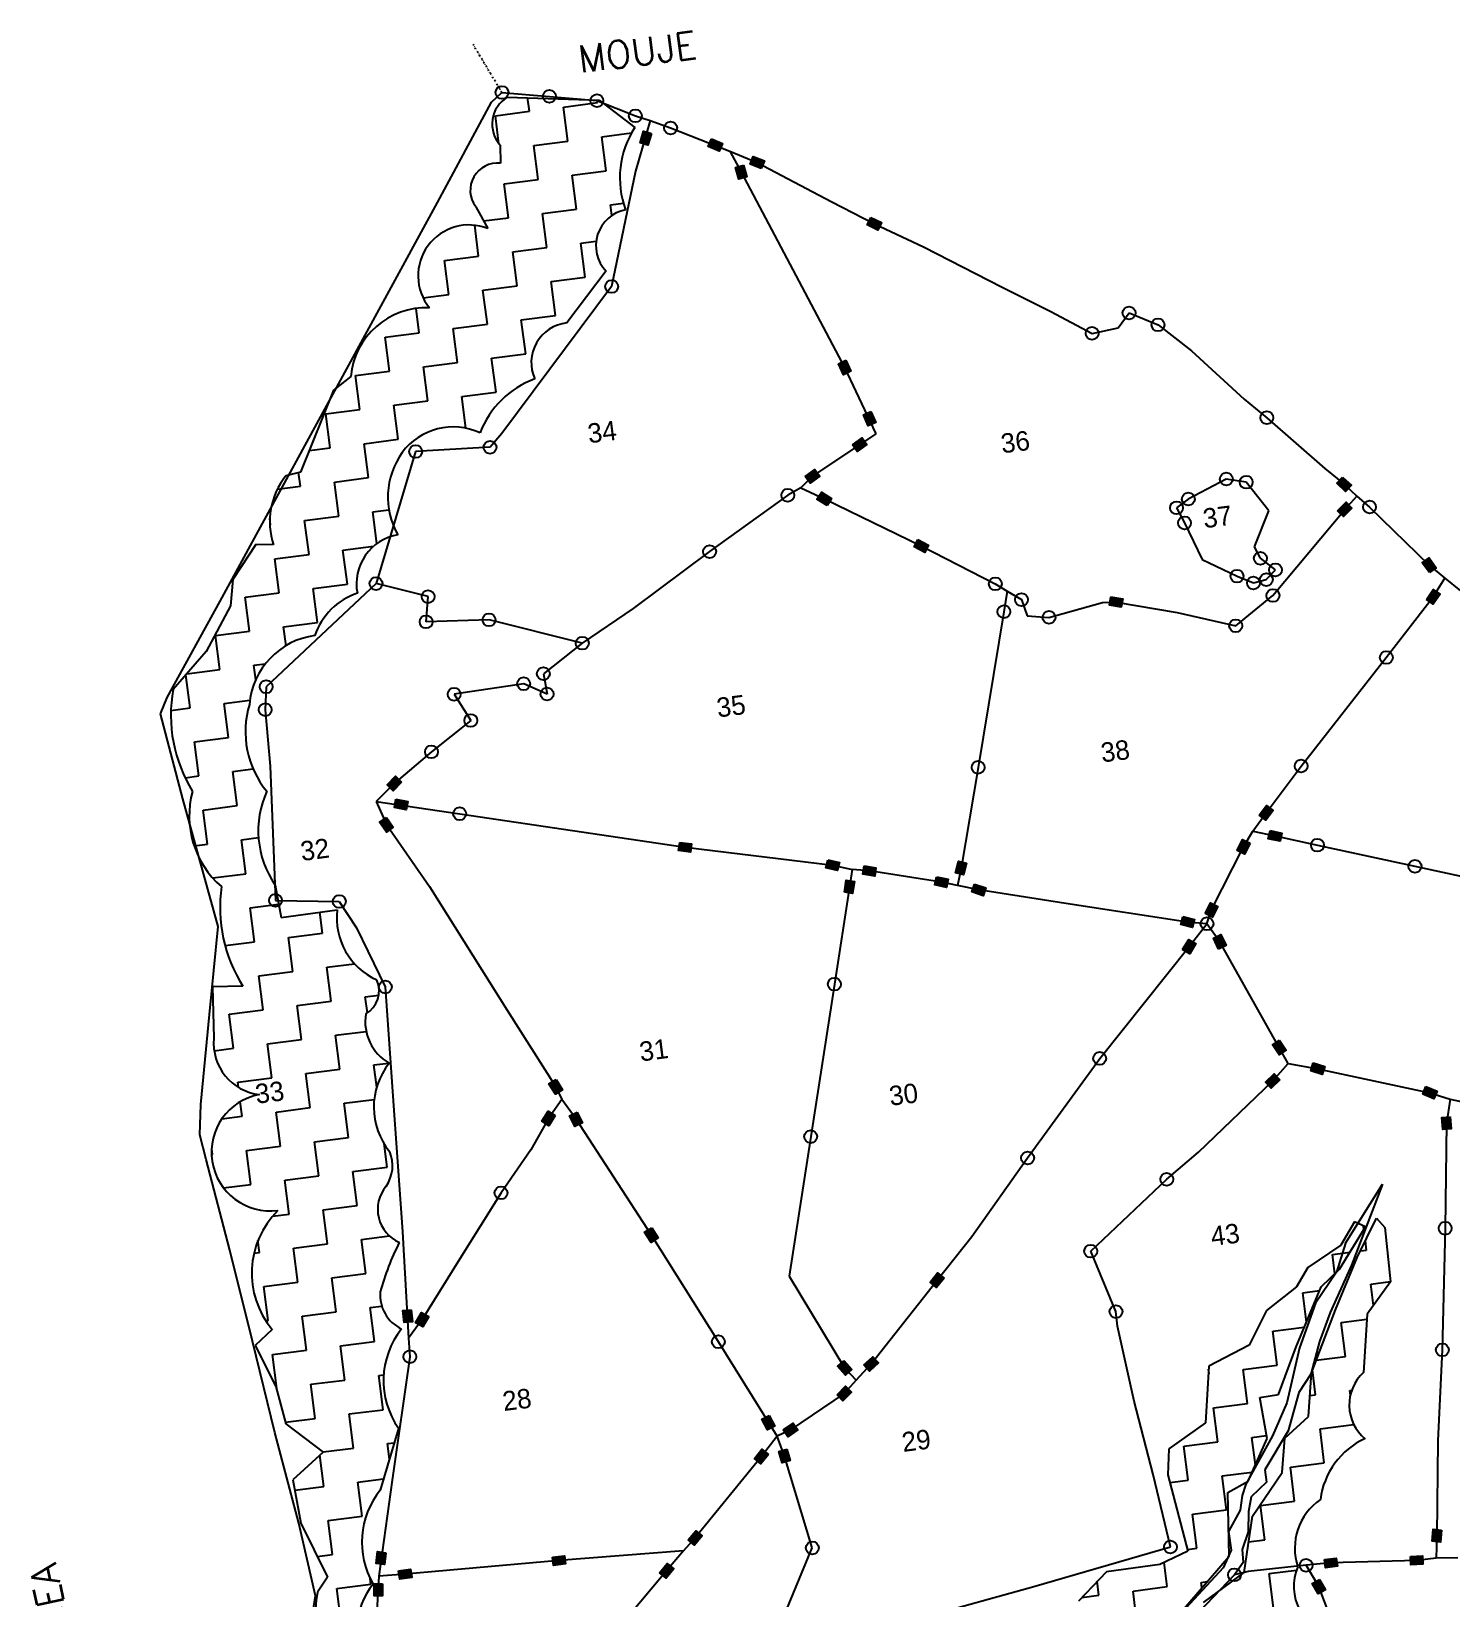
# Model space of a CAD drawing. Header units: metres. Extents: x 319146 to 321938, y 1851057 to 1854971.
# Drawn here: x 319146 to 320475, y 1853503 to 1854971 of the extents above; entities that cross this region are included whole.
import ezdxf

# ---------------------------------------------------------------- set-up
doc = ezdxf.new("R2010")
doc.units = ezdxf.units.M
doc.header["$LTSCALE"] = 0.3
doc.linetypes.add('DIVIDE', pattern=[1.25, 0.5, -0.25, 0, -0.25, 0, -0.25])
for name, color, linetype in [('OFF', 1, 'Continuous'), ('POLY_HATCH', 12, 'Continuous'), ('POLY_PARCEL', 6, 'Continuous'), ('POLY_WATER', 4, 'Continuous'), ('TEXT_MAPOUT', 7, 'Continuous'), ('TEXT_PARCEL', 7, 'Continuous'), ('V_BOUND_LINE', 7, 'Continuous'), ('V_DIVIDE_LINE', 7, 'DIVIDE')]:
    doc.layers.add(name, color=color, linetype=linetype)
doc.styles.get("Standard").update_dxf_attribs({"font": 'simplex.shx'})
doc.styles.add('TEXT_MAP', font='')
doc.styles.get('TEXT_MAP').set_extended_font_data('Kruti Dev 050')

msp = doc.modelspace()

# ---------------------------------------------------------------- hatches: boundary and pattern name
for points in [[(319715.4, 1854866.6), (319722.8, 1854864.3), (319726.2, 1854875.1), (319718.7, 1854877.4)], [(319789.6, 1854858.6), (319792.7, 1854865.8), (319782.4, 1854870.3), (319779.2, 1854863.1)], [(319807.9, 1854832.6), (319815.4, 1854834.8), (319812.2, 1854845.6), (319804.7, 1854843.4)], [(319821.3, 1854853.7), (319818.5, 1854846.5), (319828.9, 1854842.3), (319831.8, 1854849.6)], [(319938.1, 1854784.8), (319941.5, 1854791.9), (319931.3, 1854796.7), (319928, 1854789.6)], [(319905.8, 1854649.4), (319912.8, 1854652.7), (319908.1, 1854662.9), (319901, 1854659.6)], [(319929, 1854601.4), (319936.1, 1854604.7), (319931.4, 1854614.9), (319924.4, 1854611.7)], [(319927.8, 1854583.9), (319923.3, 1854590.3), (319914.1, 1854583.8), (319918.5, 1854577.4)], [(319883.6, 1854554.5), (319878.9, 1854560.7), (319869.9, 1854554), (319874.6, 1854547.8)], [(320375.7, 1854540.1), (320381.1, 1854545.8), (320372.9, 1854553.5), (320367.6, 1854547.9)], [(319885.2, 1854539.4), (319881, 1854532.8), (319890.6, 1854526.8), (319894.7, 1854533.4)], [(320381.6, 1854524.4), (320376.2, 1854529.9), (320368.1, 1854522), (320373.6, 1854516.5)], [(319981.8, 1854483), (319985.4, 1854489.9), (319975.3, 1854495.1), (319971.8, 1854488.1)], [(320453.8, 1854477.8), (320447.5, 1854473.2), (320454.1, 1854464.1), (320460.4, 1854468.6)], [(320464.1, 1854443.8), (320457.6, 1854448.2), (320451.3, 1854438.8), (320457.8, 1854434.5)], [(320165.8, 1854431.7), (320167.1, 1854439.4), (320156, 1854441.3), (320154.7, 1854433.6)], [(319478.7, 1854265.4), (319484.3, 1854259.9), (319492.2, 1854267.9), (319486.6, 1854273.4)], [(319496.6, 1854242.1), (319498, 1854249.7), (319486.9, 1854251.8), (319485.5, 1854244.1)], [(320307.9, 1854241.3), (320301.6, 1854245.9), (320294.9, 1854236.9), (320301.1, 1854232.3)], [(319478.1, 1854221.2), (319484.5, 1854225.7), (319478.1, 1854234.9), (319471.7, 1854230.5)], [(320274.2, 1854204), (320281.2, 1854200.5), (320286.3, 1854210.6), (320279.3, 1854214.1)], [(320314.5, 1854212.5), (320316.1, 1854220.2), (320305.1, 1854222.5), (320303.4, 1854214.9)], [(319762.7, 1854202.4), (319763.7, 1854210.2), (319752.5, 1854211.5), (319751.5, 1854203.8)], [(319900.3, 1854185.1), (319902.2, 1854192.7), (319891.2, 1854195.3), (319889.4, 1854187.7)], [(319935, 1854180), (319936.2, 1854187.7), (319925.1, 1854189.4), (319923.9, 1854181.7)], [(320010.7, 1854182.9), (320018.2, 1854181), (320020.9, 1854192), (320013.3, 1854193.8)], [(319916.1, 1854174.9), (319908.4, 1854176.1), (319906.6, 1854165), (319914.3, 1854163.7)], [(320002.3, 1854169.3), (320003.9, 1854176.9), (319992.9, 1854179.2), (319991.3, 1854171.6)], [(320036.5, 1854161.5), (320039.1, 1854168.9), (320028.4, 1854172.5), (320025.9, 1854165.2)], [(320256.2, 1854151.5), (320249.3, 1854155), (320244.2, 1854145), (320251.1, 1854141.4)], [(320232.4, 1854131.8), (320234.3, 1854139.3), (320223.4, 1854142), (320221.5, 1854134.5)], [(320235.6, 1854116.7), (320228.9, 1854120.7), (320223.1, 1854111.1), (320229.8, 1854107)], [(320259.1, 1854125.1), (320252.1, 1854121.8), (320256.9, 1854111.6), (320264, 1854114.9)], [(320313.5, 1854012.5), (320320.1, 1854016.8), (320314, 1854026.2), (320307.4, 1854022)], [(320300.8, 1853987), (320306.2, 1853981.4), (320314.3, 1853989.2), (320308.9, 1853994.8)], [(320353.8, 1853994.1), (320356.2, 1854001.5), (320345.5, 1854005.1), (320343.1, 1853997.7)], [(319636.2, 1853975.8), (319642.8, 1853979.9), (319636.8, 1853989.4), (319630.2, 1853985.3)], [(320458.4, 1853971.3), (320461.3, 1853978.6), (320450.9, 1853982.8), (320447.9, 1853975.6)], [(319623.4, 1853950.3), (319629.9, 1853946.2), (319636, 1853955.7), (319629.4, 1853959.8)], [(319654.4, 1853945.4), (319661.4, 1853948.9), (319656.5, 1853959), (319649.5, 1853955.6)], [(320466.8, 1853942.6), (320474.6, 1853943.2), (320473.7, 1853954.4), (320465.9, 1853953.8)], [(319725.7, 1853837), (319732.3, 1853841.1), (319726.3, 1853850.7), (319719.7, 1853846.5)], [(319986.9, 1853799.6), (319993, 1853794.8), (319999.9, 1853803.6), (319993.8, 1853808.5)], [(319494.5, 1853761.9), (319502.3, 1853762.6), (319501.2, 1853773.9), (319493.5, 1853773.2)], [(319505.3, 1853761.7), (319512, 1853757.8), (319517.7, 1853767.6), (319510.9, 1853771.4)], [(319938.5, 1853724.2), (319933.2, 1853729.9), (319925, 1853722.3), (319930.2, 1853716.5)], [(319907.6, 1853712.7), (319913.5, 1853717.9), (319906, 1853726.4), (319900.2, 1853721.2)], [(319913.3, 1853696.7), (319907.7, 1853702.2), (319899.8, 1853694.2), (319905.3, 1853688.7)], [(319834.8, 1853661.4), (319841.6, 1853665), (319836.3, 1853675), (319829.5, 1853671.3)], [(319863, 1853661.3), (319858.6, 1853667.8), (319849.3, 1853661.5), (319853.7, 1853655)], [(319822.4, 1853634.5), (319828.4, 1853629.6), (319835.5, 1853638.3), (319829.5, 1853643.3)], [(319848.5, 1853630.4), (319856, 1853632.6), (319852.7, 1853643.4), (319845.3, 1853641.1)], [(320456.7, 1853557.2), (320464.5, 1853556.4), (320465.6, 1853567.6), (320457.8, 1853568.4)], [(319773.7, 1853562.1), (319767.6, 1853567), (319760.5, 1853558.3), (319766.5, 1853553.4)], [(319468.5, 1853536.2), (319476.2, 1853535.2), (319477.6, 1853546.4), (319469.8, 1853547.4)], [(319645.7, 1853535.9), (319644.7, 1853543.6), (319633.6, 1853542.2), (319634.5, 1853534.5)], [(320368, 1853533.7), (320367, 1853541.4), (320355.9, 1853540.1), (320356.8, 1853532.3)], [(320448.1, 1853535.7), (320447.6, 1853543.5), (320436.4, 1853542.7), (320436.9, 1853535)], [(319501.7, 1853523.2), (319500.7, 1853530.9), (319489.5, 1853529.5), (319490.5, 1853521.7)], [(319746.9, 1853531.2), (319740.9, 1853536.2), (319733.7, 1853527.5), (319739.7, 1853522.6)], [(319466.7, 1853506), (319474.5, 1853506), (319474.5, 1853517.3), (319466.7, 1853517.3)], [(320350.1, 1853507.8), (320356.8, 1853511.7), (320351.2, 1853521.4), (320344.5, 1853517.5)]]:
    msp.add_hatch(color=256).paths.add_polyline_path(points)

# ---------------------------------------------------------------- linework, layer by layer
for points in [[(319726.2, 1854875.1), (319722.8, 1854864.3), (319715.4, 1854866.6), (319718.7, 1854877.4)], [(319782.4, 1854870.3), (319792.7, 1854865.8), (319789.6, 1854858.6), (319779.2, 1854863.1)], [(319812.2, 1854845.6), (319815.4, 1854834.8), (319807.9, 1854832.6), (319804.7, 1854843.4)], [(319828.9, 1854842.3), (319818.5, 1854846.5), (319821.3, 1854853.7), (319831.8, 1854849.6)], [(319931.3, 1854796.7), (319941.5, 1854791.9), (319938.1, 1854784.8), (319928, 1854789.6)], [(319908.1, 1854662.9), (319912.8, 1854652.7), (319905.8, 1854649.4), (319901, 1854659.6)], [(319931.4, 1854614.9), (319936.1, 1854604.7), (319929, 1854601.4), (319924.4, 1854611.7)], [(319914.1, 1854583.8), (319923.3, 1854590.3), (319927.8, 1854583.9), (319918.5, 1854577.4)], [(319869.9, 1854554), (319878.9, 1854560.7), (319883.6, 1854554.5), (319874.6, 1854547.8)], [(320372.9, 1854553.5), (320381.1, 1854545.8), (320375.7, 1854540.1), (320367.6, 1854547.9)], [(319890.6, 1854526.8), (319881, 1854532.8), (319885.2, 1854539.4), (319894.7, 1854533.4)], [(320368.1, 1854522), (320376.2, 1854529.9), (320381.6, 1854524.4), (320373.6, 1854516.5)], [(319975.3, 1854495.1), (319985.4, 1854489.9), (319981.8, 1854483), (319971.8, 1854488.1)], [(320454.1, 1854464.1), (320447.5, 1854473.2), (320453.8, 1854477.8), (320460.4, 1854468.6)], [(320451.3, 1854438.8), (320457.6, 1854448.2), (320464.1, 1854443.8), (320457.8, 1854434.5)], [(320156, 1854441.3), (320167.1, 1854439.4), (320165.8, 1854431.7), (320154.7, 1854433.6)], [(319492.2, 1854267.9), (319484.3, 1854259.9), (319478.7, 1854265.4), (319486.6, 1854273.4)], [(319486.9, 1854251.8), (319498, 1854249.7), (319496.6, 1854242.1), (319485.5, 1854244.1)], [(320294.9, 1854236.9), (320301.6, 1854245.9), (320307.9, 1854241.3), (320301.1, 1854232.3)], [(319478.1, 1854234.9), (319484.5, 1854225.7), (319478.1, 1854221.2), (319471.7, 1854230.5)], [(320286.3, 1854210.6), (320281.2, 1854200.5), (320274.2, 1854204), (320279.3, 1854214.1)], [(320305.1, 1854222.5), (320316.1, 1854220.2), (320314.5, 1854212.5), (320303.4, 1854214.9)], [(319752.5, 1854211.5), (319763.7, 1854210.2), (319762.7, 1854202.4), (319751.5, 1854203.8)], [(319891.2, 1854195.3), (319902.2, 1854192.7), (319900.3, 1854185.1), (319889.4, 1854187.7)], [(319925.1, 1854189.4), (319936.2, 1854187.7), (319935, 1854180), (319923.9, 1854181.7)], [(320020.9, 1854192), (320018.2, 1854181), (320010.7, 1854182.9), (320013.3, 1854193.8)], [(319906.6, 1854165), (319908.4, 1854176.1), (319916.1, 1854174.9), (319914.3, 1854163.7)], [(319992.9, 1854179.2), (320003.9, 1854176.9), (320002.3, 1854169.3), (319991.3, 1854171.6)], [(320028.4, 1854172.5), (320039.1, 1854168.9), (320036.5, 1854161.5), (320025.9, 1854165.2)], [(320244.2, 1854145), (320249.3, 1854155), (320256.2, 1854151.5), (320251.1, 1854141.4)], [(320223.4, 1854142), (320234.3, 1854139.3), (320232.4, 1854131.8), (320221.5, 1854134.5)], [(320223.1, 1854111.1), (320228.9, 1854120.7), (320235.6, 1854116.7), (320229.8, 1854107)], [(320256.9, 1854111.6), (320252.1, 1854121.8), (320259.1, 1854125.1), (320264, 1854114.9)], [(320314, 1854026.2), (320320.1, 1854016.8), (320313.5, 1854012.5), (320307.4, 1854022)], [(320314.3, 1853989.2), (320306.2, 1853981.4), (320300.8, 1853987), (320308.9, 1853994.8)], [(320345.5, 1854005.1), (320356.2, 1854001.5), (320353.8, 1853994.1), (320343.1, 1853997.7)], [(319636.8, 1853989.4), (319642.8, 1853979.9), (319636.2, 1853975.8), (319630.2, 1853985.3)], [(320450.9, 1853982.8), (320461.3, 1853978.6), (320458.4, 1853971.3), (320447.9, 1853975.6)], [(319636, 1853955.7), (319629.9, 1853946.2), (319623.4, 1853950.3), (319629.4, 1853959.8)], [(319656.5, 1853959), (319661.4, 1853948.9), (319654.4, 1853945.4), (319649.5, 1853955.6)], [(320473.7, 1853954.4), (320474.6, 1853943.2), (320466.8, 1853942.6), (320465.9, 1853953.8)], [(319726.3, 1853850.7), (319732.3, 1853841.1), (319725.7, 1853837), (319719.7, 1853846.5)], [(319999.9, 1853803.6), (319993, 1853794.8), (319986.9, 1853799.6), (319993.8, 1853808.5)], [(319501.2, 1853773.9), (319502.3, 1853762.6), (319494.5, 1853761.9), (319493.5, 1853773.2)], [(319517.7, 1853767.6), (319512, 1853757.8), (319505.3, 1853761.7), (319510.9, 1853771.4)], [(319925, 1853722.3), (319933.2, 1853729.9), (319938.5, 1853724.2), (319930.2, 1853716.5)], [(319906, 1853726.4), (319913.5, 1853717.9), (319907.6, 1853712.7), (319900.2, 1853721.2)], [(319899.8, 1853694.2), (319907.7, 1853702.2), (319913.3, 1853696.7), (319905.3, 1853688.7)], [(319836.3, 1853675), (319841.6, 1853665), (319834.8, 1853661.4), (319829.5, 1853671.3)], [(319849.3, 1853661.5), (319858.6, 1853667.8), (319863, 1853661.3), (319853.7, 1853655)], [(319835.5, 1853638.3), (319828.4, 1853629.6), (319822.4, 1853634.5), (319829.5, 1853643.3)], [(319852.7, 1853643.4), (319856, 1853632.6), (319848.5, 1853630.4), (319845.3, 1853641.1)], [(320465.6, 1853567.6), (320464.5, 1853556.4), (320456.7, 1853557.2), (320457.8, 1853568.4)], [(319760.5, 1853558.3), (319767.6, 1853567), (319773.7, 1853562.1), (319766.5, 1853553.4)], [(319477.6, 1853546.4), (319476.2, 1853535.2), (319468.5, 1853536.2), (319469.8, 1853547.4)], [(319633.6, 1853542.2), (319644.7, 1853543.6), (319645.7, 1853535.9), (319634.5, 1853534.5)], [(320355.9, 1853540.1), (320367, 1853541.4), (320368, 1853533.7), (320356.8, 1853532.3)], [(320436.4, 1853542.7), (320447.6, 1853543.5), (320448.1, 1853535.7), (320436.9, 1853535)], [(319489.5, 1853529.5), (319500.7, 1853530.9), (319501.7, 1853523.2), (319490.5, 1853521.7)], [(319733.7, 1853527.5), (319740.9, 1853536.2), (319746.9, 1853531.2), (319739.7, 1853522.6)], [(319474.5, 1853517.3), (319474.5, 1853506), (319466.7, 1853506), (319466.7, 1853517.3)], [(320351.2, 1853521.4), (320356.8, 1853511.7), (320350.1, 1853507.8), (320344.5, 1853517.5)]]:
    msp.add_lwpolyline(points, close=True)
for centre in [(319586.2, 1854913.6), (319630.6, 1854910), (319675, 1854906), (319711, 1854891.8), (319744, 1854880.4), (319688.8, 1854732), (320173.1, 1854707.2), (320200.2, 1854696.1), (320138.5, 1854688.1), (320302, 1854609.1), (319505.4, 1854577.5), (319575, 1854581.4), (320264.1, 1854551.7), (320282.7, 1854548.8), (319853.7, 1854536.5), (320228.5, 1854533), (320217.5, 1854524.7), (320398.1, 1854525.5), (320225, 1854510.6), (319780.5, 1854483.7), (320296, 1854477.5), (320274.1, 1854460.7), (320301.5, 1854457.5), (320310.1, 1854466.6), (319468.3, 1854453.8), (320047.9, 1854453.6), (320289.5, 1854454.4), (320307.7, 1854442.6), (319517.1, 1854441.6), (320055.9, 1854427.5), (320072.4, 1854438.8), (319515.2, 1854418), (319574.1, 1854419.9), (320098.1, 1854422.2), (320272.9, 1854414.3), (319661.3, 1854398), (320413.8, 1854384.6), (319624.9, 1854369.4), (319365.5, 1854357.2), (319606.5, 1854360), (319541.4, 1854350.2), (319628.4, 1854350.4), (319364.6, 1854335.7), (319557, 1854325.6), (319520.2, 1854296.3), (320031.8, 1854281.7), (320334.1, 1854283), (319546.6, 1854238.3), (320349.4, 1854208.9), (320440.6, 1854189.1), (319374.2, 1854157.2), (319433.9, 1854156.1), (320246, 1854135.3), (319477, 1854076.1), (319897.3, 1854078.7), (320145.6, 1854009.2), (319875.1, 1853936), (320078.1, 1853916), (320208.4, 1853896), (319585.3, 1853883.3), (320468.9, 1853850.2), (320137.2, 1853828.7), (320160.8, 1853772.1), (319788.7, 1853743.9), (319500, 1853729.9), (320466.2, 1853736.3), (319876.6, 1853550.9), (320211.8, 1853551.8), (320338.8, 1853534.6), (320271.7, 1853525.7)]:
    msp.add_circle(centre, 6.03)
at = {"layer": 'OFF'}
msp.add_line((320375.5, 1853836.3), (320410.2, 1853891.4), dxfattribs=at)
at = {"layer": 'POLY_HATCH'}
for p, q in [((319591.1, 1854909.4), (319677, 1854906.5)), ((319677, 1854906.5), (319710.4, 1854880.7)), ((319584.5, 1854864.2), (319584.7, 1854847.3)), ((319561.6, 1854806.7), (319573, 1854786.2)), ((319683.8, 1854746.5), (319646.8, 1854697.8)), ((319444.6, 1854647.6), (319428.6, 1854634.9)), ((319428.6, 1854634.9), (319397.5, 1854558.1)), ((319397.5, 1854558.1), (319383.8, 1854554.8)), ((319355.8, 1854490.4), (319334.2, 1854457.5)), ((319372.2, 1854490), (319355.8, 1854490.4)), ((319334.2, 1854457.5), (319332, 1854433.1)), ((319332, 1854433.1), (319309.4, 1854390.3)), ((319309.4, 1854390.3), (319278.4, 1854354.7)), ((319373.9, 1854171.5), (319379.5, 1854141)), ((319379.5, 1854141), (319431.9, 1854148.3)), ((319343.6, 1854077), (319315.4, 1854076.3)), ((319315.4, 1854076.3), (319316.5, 1854028.1)), ((320370.1, 1853811.9), (320394.5, 1853851.5)), ((320384, 1853856.2), (320371.4, 1853834.4)), ((320394.5, 1853851.5), (320384, 1853856.2)), ((320386.5, 1853822.7), (320404.5, 1853859.6)), ((320404.5, 1853859.6), (320412.3, 1853850.9)), ((320412.3, 1853850.9), (320417.7, 1853799.9)), ((320371.4, 1853834.4), (320340.4, 1853813.4)), ((320366.3, 1853773.7), (320386.5, 1853822.7)), ((320340.4, 1853813.4), (320329.7, 1853795.3)), ((320352.8, 1853795.2), (320370.1, 1853811.9)), ((320329.7, 1853795.3), (320301.8, 1853773.3)), ((320329.4, 1853739.3), (320352.8, 1853795.2)), ((320417.7, 1853799.9), (320395.9, 1853769.8)), ((320301.8, 1853773.3), (320285.5, 1853740.7)), ((320343.7, 1853714.7), (320366.3, 1853773.7)), ((320395.9, 1853769.8), (320392.4, 1853715.1)), ((319371, 1853755.3), (319355.3, 1853740.5)), ((319355.3, 1853740.5), (319374.7, 1853702.1)), ((320285.5, 1853740.7), (320247.7, 1853721.2)), ((320312.8, 1853694.6), (320329.4, 1853739.3)), ((320247.7, 1853721.2), (320244.6, 1853667.9)), ((320341.1, 1853673.8), (320343.7, 1853714.7)), ((319374.7, 1853702.1), (319383.8, 1853667.2)), ((320295.3, 1853691.6), (320312.8, 1853694.6)), ((320302.2, 1853653.2), (320295.3, 1853691.6)), ((320318.7, 1853653.5), (320341.1, 1853673.8)), ((319383.8, 1853667.2), (319419, 1853640.6)), ((319489.5, 1853662.7), (319472.3, 1853605)), ((320244.6, 1853667.9), (320210.2, 1853643.5)), ((320210.2, 1853643.5), (320209.3, 1853619.2)), ((320284.4, 1853613.4), (320302.2, 1853653.2)), ((320316.4, 1853621.6), (320318.7, 1853653.5)), ((319419, 1853640.6), (319390.5, 1853614.7)), ((319390.5, 1853614.7), (319397.9, 1853573.9)), ((320209.3, 1853619.2), (320228.2, 1853547.9)), ((320265.5, 1853602.7), (320284.4, 1853613.4)), ((320288.5, 1853580.5), (320316.4, 1853621.6)), ((320266.7, 1853543.3), (320265.5, 1853602.7)), ((319397.9, 1853573.9), (319422.9, 1853523.4)), ((320280.7, 1853527.8), (320288.5, 1853580.5)), ((320228.2, 1853547.9), (320201.8, 1853535.2)), ((320220.2, 1853489.1), (320266.7, 1853543.3)), ((320151.8, 1853528.6), (320125.7, 1853501)), ((320201.8, 1853535.2), (320151.8, 1853528.6)), ((320242.6, 1853499.9), (320280.7, 1853527.8)), ((319422.9, 1853523.4), (319413.7, 1853509.3))]:
    msp.add_line(p, q, dxfattribs=at)
at = {"layer": 'POLY_HATCH', "linetype": 'Continuous'}
for p, q in [((319611.9, 1854896), (319610.2, 1854908.8)), ((319643.7, 1854900), (319675.6, 1854904.1)), ((319675.6, 1854904.1), (319675.3, 1854906.6)), ((319580, 1854891.9), (319611.9, 1854896)), ((319583.4, 1854865.5), (319580, 1854891.9)), ((319647.8, 1854868.2), (319643.7, 1854900)), ((319679.7, 1854872.2), (319707.4, 1854875.8)), ((319615.9, 1854864.1), (319647.8, 1854868.2)), ((319620, 1854832.2), (319615.9, 1854864.1)), ((319683.7, 1854840.4), (319679.7, 1854872.2)), ((319588.1, 1854828.2), (319620, 1854832.2)), ((319651.8, 1854836.3), (319683.7, 1854840.4)), ((319655.9, 1854804.4), (319651.8, 1854836.3)), ((319592.2, 1854796.3), (319588.1, 1854828.2)), ((319624, 1854800.4), (319655.9, 1854804.4)), ((319628.1, 1854768.5), (319624, 1854800.4)), ((319687.8, 1854808.5), (319699.8, 1854810)), ((319689.1, 1854798.4), (319687.8, 1854808.5)), ((319564.3, 1854760.4), (319560.7, 1854789.3)), ((319569, 1854793.4), (319592.2, 1854796.3)), ((319660, 1854772.6), (319674.4, 1854774.4)), ((319664, 1854740.7), (319660, 1854772.6)), ((319532.5, 1854756.3), (319564.3, 1854760.4)), ((319536.5, 1854724.5), (319532.5, 1854756.3)), ((319596.2, 1854764.5), (319628.1, 1854768.5)), ((319600.3, 1854732.6), (319596.2, 1854764.5)), ((319568.4, 1854728.5), (319600.3, 1854732.6)), ((319572.5, 1854696.7), (319568.4, 1854728.5)), ((319632.1, 1854736.6), (319664, 1854740.7)), ((319636.2, 1854704.8), (319632.1, 1854736.6)), ((319512.4, 1854721.4), (319536.5, 1854724.5)), ((319508.7, 1854688.6), (319505.8, 1854711.4)), ((319604.3, 1854700.7), (319636.2, 1854704.8)), ((319608.4, 1854668.8), (319604.3, 1854700.7)), ((319476.9, 1854684.5), (319508.7, 1854688.6)), ((319480.9, 1854652.6), (319476.9, 1854684.5)), ((319540.6, 1854692.6), (319572.5, 1854696.7)), ((319544.6, 1854660.7), (319540.6, 1854692.6)), ((319576.5, 1854664.8), (319608.4, 1854668.8)), ((319512.8, 1854656.7), (319544.6, 1854660.7)), ((319516.8, 1854624.8), (319512.8, 1854656.7)), ((319580.6, 1854632.9), (319576.5, 1854664.8)), ((319449, 1854648.6), (319480.9, 1854652.6)), ((319453.1, 1854616.7), (319449, 1854648.6)), ((319485, 1854620.8), (319516.8, 1854624.8)), ((319548.7, 1854628.9), (319580.6, 1854632.9)), ((319552.5, 1854599.3), (319548.7, 1854628.9)), ((319421.2, 1854612.6), (319453.1, 1854616.7)), ((319425.3, 1854580.8), (319421.2, 1854612.6)), ((319489, 1854588.9), (319485, 1854620.8)), ((319405.7, 1854578.3), (319425.3, 1854580.8)), ((319457.1, 1854584.8), (319489, 1854588.9)), ((319461.2, 1854553), (319457.1, 1854584.8)), ((319397.5, 1854544.9), (319395.8, 1854557.7)), ((319429.3, 1854548.9), (319461.2, 1854553)), ((319375.9, 1854542.1), (319397.5, 1854544.9)), ((319433.4, 1854517), (319429.3, 1854548.9)), ((319465.3, 1854521.1), (319480.4, 1854523)), ((319369.7, 1854508.9), (319368.9, 1854514.8)), ((319368.9, 1854508.8), (319369.7, 1854508.9)), ((319401.5, 1854513), (319433.4, 1854517)), ((319405.6, 1854481.1), (319401.5, 1854513)), ((319469.1, 1854491.2), (319465.3, 1854521.1)), ((319373.7, 1854477.1), (319405.6, 1854481.1)), ((319437.4, 1854485.2), (319466.1, 1854488.8)), ((319441.5, 1854453.3), (319437.4, 1854485.2)), ((319377.8, 1854445.2), (319373.7, 1854477.1)), ((319409.6, 1854449.2), (319441.5, 1854453.3)), ((319413.7, 1854417.4), (319409.6, 1854449.2)), ((319345.9, 1854441.1), (319377.8, 1854445.2)), ((319349.9, 1854409.3), (319345.9, 1854441.1)), ((319318.1, 1854405.2), (319349.9, 1854409.3)), ((319322.1, 1854373.3), (319318.1, 1854405.2)), ((319381.8, 1854413.3), (319413.7, 1854417.4)), ((319384.1, 1854395.6), (319381.8, 1854413.3)), ((319354, 1854377.4), (319364.9, 1854378.8)), ((319355.8, 1854363.6), (319354, 1854377.4)), ((319294.3, 1854337.4), (319290.4, 1854368.4)), ((319291.2, 1854369.4), (319322.1, 1854373.3)), ((319276.3, 1854335.1), (319294.3, 1854337.4)), ((319326.2, 1854341.5), (319350.3, 1854344.5)), ((319330.2, 1854309.6), (319326.2, 1854341.5)), ((319298.4, 1854305.5), (319330.2, 1854309.6)), ((319302.4, 1854273.7), (319298.4, 1854305.5)), ((319289.6, 1854272), (319302.4, 1854273.7)), ((319334.3, 1854277.7), (319353.4, 1854280.2)), ((319338.4, 1854245.9), (319334.3, 1854277.7)), ((319306.5, 1854241.8), (319338.4, 1854245.9)), ((319310.5, 1854209.9), (319306.5, 1854241.8)), ((319342.4, 1854214), (319358.3, 1854216)), ((319346.5, 1854182.1), (319342.4, 1854214)), ((319298.1, 1854208.4), (319310.5, 1854209.9)), ((319315.5, 1854178.2), (319346.5, 1854182.1)), ((319350.5, 1854150.3), (319377.2, 1854153.6)), ((319354.6, 1854118.4), (319350.5, 1854150.3)), ((319418.3, 1854126.5), (319415.8, 1854146.1)), ((319386.4, 1854122.4), (319418.3, 1854126.5)), ((319327, 1854114.9), (319354.6, 1854118.4)), ((319390.5, 1854090.6), (319386.4, 1854122.4)), ((319422.4, 1854094.6), (319448.1, 1854097.9)), ((319358.6, 1854086.5), (319390.5, 1854090.6)), ((319362.7, 1854054.6), (319358.6, 1854086.5)), ((319426.4, 1854062.8), (319422.4, 1854094.6)), ((319458.3, 1854066.8), (319470.9, 1854068.4)), ((319460.2, 1854051.8), (319458.3, 1854066.8)), ((319330.8, 1854050.6), (319362.7, 1854054.6)), ((319394.6, 1854058.7), (319426.4, 1854062.8)), ((319398.6, 1854026.8), (319394.6, 1854058.7)), ((319334.9, 1854018.7), (319330.8, 1854050.6)), ((319366.7, 1854022.8), (319398.6, 1854026.8)), ((319370.8, 1853990.9), (319366.7, 1854022.8)), ((319430.5, 1854030.9), (319459.1, 1854034.5)), ((319434.5, 1853999), (319430.5, 1854030.9)), ((319316.9, 1854016.4), (319334.9, 1854018.7)), ((319402.7, 1853995), (319434.5, 1853999)), ((319406.7, 1853963.1), (319402.7, 1853995)), ((319466.4, 1854003.1), (319480.4, 1854004.9)), ((319469, 1853982.4), (319466.4, 1854003.1)), ((319338.9, 1853986.9), (319370.8, 1853990.9)), ((319339.5, 1853982.2), (319338.9, 1853986.9)), ((319343, 1853955), (319341.2, 1853968.6)), ((319438.6, 1853967.2), (319466.6, 1853970.7)), ((319442.6, 1853935.3), (319438.6, 1853967.2)), ((319324.1, 1853952.6), (319343, 1853955)), ((319374.9, 1853959), (319406.7, 1853963.1)), ((319378.9, 1853927.2), (319374.9, 1853959)), ((319410.8, 1853931.2), (319442.6, 1853935.3)), ((319315.2, 1853919.1), (319314.5, 1853924.6)), ((319347, 1853923.1), (319378.9, 1853927.2)), ((319351.1, 1853891.2), (319347, 1853923.1)), ((319414.8, 1853899.4), (319410.8, 1853931.2)), ((319478.6, 1853907.5), (319475.8, 1853929.4)), ((319314.4, 1853919), (319315.2, 1853919.1)), ((319446.7, 1853903.4), (319478.6, 1853907.5)), ((319325.6, 1853888), (319351.1, 1853891.2)), ((319383, 1853895.3), (319414.8, 1853899.4)), ((319387, 1853863.4), (319383, 1853895.3)), ((319450.8, 1853871.5), (319446.7, 1853903.4)), ((319371.4, 1853861.4), (319387, 1853863.4)), ((319418.9, 1853867.5), (319450.8, 1853871.5)), ((319422.9, 1853835.6), (319418.9, 1853867.5)), ((320392.8, 1853848.8), (320392.4, 1853852.4)), ((319359.2, 1853827.5), (319357.8, 1853838.7)), ((319391.1, 1853831.6), (319422.9, 1853835.6)), ((319454.8, 1853839.7), (319480.9, 1853843)), ((319458.9, 1853807.8), (319454.8, 1853839.7)), ((320395.2, 1853829.8), (320394.2, 1853838.4)), ((319354.1, 1853826.9), (319359.2, 1853827.5)), ((319395.1, 1853799.7), (319391.1, 1853831.6)), ((320363.4, 1853825.7), (320379.9, 1853827.9)), ((320365.7, 1853807.6), (320363.4, 1853825.7)), ((320389.6, 1853829.1), (320395.2, 1853829.8)), ((319427, 1853803.8), (319458.9, 1853807.8)), ((319431.1, 1853771.9), (319427, 1853803.8)), ((319363.3, 1853795.6), (319395.1, 1853799.7)), ((319367.3, 1853763.8), (319363.3, 1853795.6)), ((320335.6, 1853789.8), (320351.4, 1853791.8)), ((320339, 1853762.4), (320335.6, 1853789.8)), ((320399.3, 1853797.9), (320417.7, 1853800.3)), ((320401.8, 1853778), (320399.3, 1853797.9)), ((319462.9, 1853775.9), (319473.8, 1853777.3)), ((319467, 1853744.1), (319462.9, 1853775.9)), ((319365.1, 1853763.5), (319367.3, 1853763.8)), ((319399.2, 1853767.8), (319431.1, 1853771.9)), ((319403.2, 1853736), (319399.2, 1853767.8)), ((320371.5, 1853762), (320395.6, 1853765.1)), ((320375.5, 1853730.1), (320371.5, 1853762)), ((319435.1, 1853740), (319467, 1853744.1)), ((320307.7, 1853753.9), (320337.1, 1853757.6)), ((320311.8, 1853722), (320307.7, 1853753.9)), ((319371.4, 1853731.9), (319403.2, 1853736)), ((319375.4, 1853700), (319371.4, 1853731.9)), ((319439.2, 1853708.1), (319435.1, 1853740)), ((320348.3, 1853726.7), (320375.5, 1853730.1)), ((320248.1, 1853713.9), (320247.5, 1853718.1)), ((320279.9, 1853718), (320311.8, 1853722)), ((320284, 1853686.1), (320279.9, 1853718)), ((320347.7, 1853694.2), (320344.8, 1853717.5)), ((319375.2, 1853700), (319375.4, 1853700)), ((319407.3, 1853704.1), (319439.2, 1853708.1)), ((319411.3, 1853672.2), (319407.3, 1853704.1)), ((319471, 1853712.2), (319475.4, 1853712.8)), ((319475.1, 1853680.3), (319471, 1853712.2)), ((320247.3, 1853713.8), (320248.1, 1853713.9)), ((320252.1, 1853682), (320284, 1853686.1)), ((320342.3, 1853693.5), (320347.7, 1853694.2)), ((320379.6, 1853698.3), (320381.5, 1853698.5)), ((320380.2, 1853693.9), (320379.6, 1853698.3)), ((319383.5, 1853668.7), (319411.3, 1853672.2)), ((319443.2, 1853676.3), (319475.1, 1853680.3)), ((319447.3, 1853644.4), (319443.2, 1853676.3)), ((320256.2, 1853650.2), (320252.1, 1853682)), ((320288, 1853654.2), (320301.7, 1853656)), ((320351.8, 1853662.3), (320383.5, 1853666.4)), ((320355.8, 1853630.5), (320351.8, 1853662.3)), ((319418.7, 1853640.8), (319447.3, 1853644.4)), ((319479.1, 1853648.5), (319485.5, 1853649.3)), ((319481, 1853634.1), (319479.1, 1853648.5)), ((320224.3, 1853646.1), (320256.2, 1853650.2)), ((320228.4, 1853614.3), (320224.3, 1853646.1)), ((320291.3, 1853628.8), (320288, 1853654.2)), ((319419.5, 1853608.5), (319415.7, 1853637.7)), ((320324, 1853626.4), (320355.8, 1853630.5)), ((320328, 1853594.5), (320324, 1853626.4)), ((319451.3, 1853612.5), (319475.4, 1853615.6)), ((319455.4, 1853580.7), (319451.3, 1853612.5)), ((320211.1, 1853612.1), (320228.4, 1853614.3)), ((320260.2, 1853618.3), (320288.2, 1853621.9)), ((320264.3, 1853586.4), (320260.2, 1853618.3)), ((319392.3, 1853605), (319419.5, 1853608.5)), ((320232.4, 1853582.4), (320264.3, 1853586.4)), ((320236.5, 1853550.5), (320232.4, 1853582.4)), ((320296.2, 1853590.5), (320328, 1853594.5)), ((320300.2, 1853558.6), (320296.2, 1853590.5)), ((319423.5, 1853576.6), (319455.4, 1853580.7)), ((319427.6, 1853544.7), (319423.5, 1853576.6)), ((320285, 1853556.7), (320300.2, 1853558.6)), ((319413.2, 1853542.9), (319427.6, 1853544.7)), ((320227.8, 1853549.4), (320236.5, 1853550.5)), ((320208.7, 1853514.6), (320205.8, 1853537.1)), ((320304.3, 1853526.8), (320329.8, 1853530)), ((320308.3, 1853494.9), (320304.3, 1853526.8)), ((319431.6, 1853512.9), (319463.5, 1853516.9)), ((319435.7, 1853481), (319431.6, 1853512.9)), ((319463.5, 1853516.9), (319462.8, 1853522.4)), ((320144.9, 1853506.5), (320143.2, 1853519.6)), ((320176.8, 1853510.5), (320208.7, 1853514.6)), ((320180.8, 1853478.7), (320176.8, 1853510.5)), ((320240.5, 1853518.6), (320246.2, 1853519.4)), ((320241.2, 1853513.5), (320240.5, 1853518.6)), ((320128.9, 1853504.4), (320144.9, 1853506.5))]:
    msp.add_line(p, q, dxfattribs=at)
at = {"layer": 'POLY_HATCH'}
for centre, radius, start, end in [((319606.8, 1854884), 29.8, 121.8, 221.6012), ((319782.5, 1854833.8), 86, 146.9373, 200.396), ((319582, 1854822), 25.5, 83.9348, 216.7574), ((319708.3, 1854770.2), 34.2, 100.9151, 223.9815), ((319555.3, 1854742), 47.6, 68.1663, 219.0038), ((319515.4, 1854641), 71.1, 87.6613, 174.6401), ((319651.1, 1854660.6), 37.5, 96.6541, 203.9215), ((319647, 1854563.7), 87.1, 110.2669, 158.9755), ((319540.6, 1854540.9), 59.6, 65.1253, 143.4516), ((319550.7, 1854534.9), 71.3, 144.4006, 209.7411), ((319439.2, 1854511.4), 70.3, 141.9317, 197.7584), ((319496.6, 1854453.6), 46.6, 99.6733, 190.8892), ((319470.8, 1854385.2), 62.9, 108.3905, 161.4909), ((319420.6, 1854334.8), 71, 97.7015, 175.2318), ((319411.1, 1854330.5), 134.8, 169.649, 211.8938), ((319434.3, 1854315.2), 88.2, 163.2139, 219.3319), ((319381.1, 1854236.2), 87.6, 164.762, 228.9856), ((319447.3, 1854222.3), 89.2, 155.4731, 214.6614), ((319459.8, 1854150.6), 137.5, 171.8592, 212.3858), ((319495.3, 1854140.9), 63.8, 173.3337, 245.8323), ((319446.2, 1854072.5), 25, 300.1344, 23.7561), ((319502.8, 1854043.5), 44.6, 170.4255, 240.398), ((319364.8, 1854023.6), 48.5, 174.7169, 263.5852), ((319531.8, 1853963.5), 65.6, 141.1246, 219.3987), ((319369.3, 1853921.4), 55, 100.4515, 277.2925), ((319449.8, 1853908.9), 34, 325.0645, 22.4686), ((319503.8, 1853867.9), 33.9, 140.6432, 246.3602), ((319434.8, 1853808.2), 82.8, 134.9044, 219.6756), ((319703.3, 1853728.2), 239.3, 152.9773, 164.8625), ((319507.2, 1853787.5), 35, 174.7968, 244.2567), ((319553.3, 1853707.7), 78, 141.7228, 215.1875), ((320420.3, 1853684.8), 41.2, 132.6456, 230.2178), ((320424.6, 1853586.9), 73.1, 114.7823, 172.7075), ((319532.2, 1853556.3), 77.2, 140.9055, 210.5214), ((320383.5, 1853550.6), 55.3, 124.5169, 198.4842), ((320372.5, 1853514.9), 45.3, 156.347, 262.461), ((319539.5, 1853486.2), 128, 169.5705, 197.3722), ((319512.1, 1853477.7), 60.8, 139.6873, 221.4543)]:
    msp.add_arc(centre, radius, start, end, dxfattribs=at)
at = {"layer": 'POLY_PARCEL'}
for p, q in [((319724.9, 1854887.4), (319711.3, 1854840.1)), ((319799.3, 1854858.7), (319810, 1854839.1)), ((319711.3, 1854840.1), (319688.8, 1854732)), ((319810, 1854839.1), (319906.9, 1854656.1)), ((319688.8, 1854732), (319586.2, 1854594.3)), ((319906.9, 1854656.1), (319936, 1854594.1)), ((319575, 1854581.4), (319505.4, 1854577.5)), ((319586.2, 1854594.3), (319575, 1854581.4)), ((319936, 1854594.1), (319876.8, 1854554.3)), ((319505.4, 1854577.5), (319468.3, 1854453.8)), ((319876.8, 1854554.3), (319865.9, 1854543.6)), ((320264.1, 1854551.7), (320228.5, 1854533)), ((320282.7, 1854548.8), (320264.1, 1854551.7)), ((319853.7, 1854536.5), (319780.5, 1854483.7)), ((319865.9, 1854543.6), (319853.7, 1854536.5)), ((319865.9, 1854543.6), (319887.9, 1854533.1)), ((320304, 1854522), (320282.7, 1854548.8)), ((319887.9, 1854533.1), (319978.6, 1854489)), ((320228.5, 1854533), (320217.5, 1854524.7)), ((320217.5, 1854524.7), (320225, 1854510.6)), ((320290.5, 1854488.1), (320304, 1854522)), ((320307.7, 1854442.6), (320374.9, 1854523.2)), ((320374.9, 1854523.2), (320386.1, 1854535.6)), ((320225, 1854510.6), (320241.5, 1854476.2)), ((319780.5, 1854483.7), (319708.9, 1854430.4)), ((319978.6, 1854489), (320047.9, 1854453.6)), ((320296, 1854477.5), (320290.5, 1854488.1)), ((320241.5, 1854476.2), (320274.1, 1854460.7)), ((320310.1, 1854466.6), (320296, 1854477.5)), ((320301.5, 1854457.5), (320310.1, 1854466.6)), ((319468.3, 1854453.8), (319365.5, 1854357.2)), ((319517.1, 1854441.6), (319468.3, 1854453.8)), ((320047.9, 1854453.6), (320059, 1854446.8)), ((320274.1, 1854460.7), (320289.5, 1854454.4)), ((320289.5, 1854454.4), (320301.5, 1854457.5)), ((320457.7, 1854441.3), (320468.6, 1854458.8)), ((319515.2, 1854418), (319517.1, 1854441.6)), ((320059, 1854446.8), (320055.9, 1854427.5)), ((320059, 1854446.8), (320072.4, 1854438.8)), ((320072.4, 1854438.8), (320077.8, 1854423.5)), ((320098.1, 1854422.2), (320148.1, 1854436.1)), ((320148.1, 1854436.1), (320160.9, 1854436.5)), ((320160.9, 1854436.5), (320218.1, 1854426.7)), ((320272.9, 1854414.3), (320307.7, 1854442.6)), ((320413.8, 1854384.6), (320457.7, 1854441.3)), ((319574.1, 1854419.9), (319515.2, 1854418)), ((319661.3, 1854398), (319574.1, 1854419.9)), ((319708.9, 1854430.4), (319661.3, 1854398)), ((320055.9, 1854427.5), (320031.8, 1854281.7)), ((320077.8, 1854423.5), (320098.1, 1854422.2)), ((320218.1, 1854426.7), (320272.9, 1854414.3)), ((319661.3, 1854398), (319624.9, 1854369.4)), ((320334.1, 1854283), (320413.8, 1854384.6)), ((319624.9, 1854369.4), (319628.4, 1854350.4)), ((319365.5, 1854357.2), (319364.6, 1854335.7)), ((319606.5, 1854360), (319541.4, 1854350.2)), ((319541.4, 1854350.2), (319557, 1854325.6)), ((319628.4, 1854350.4), (319606.5, 1854360)), ((319364.6, 1854335.7), (319369.1, 1854282.7)), ((319557, 1854325.6), (319520.2, 1854296.3)), ((319520.2, 1854296.3), (319485.4, 1854266.6)), ((319369.1, 1854282.7), (319374.2, 1854157.2)), ((320031.8, 1854281.7), (320015.8, 1854187.4)), ((320301.4, 1854239.1), (320334.1, 1854283)), ((319485.4, 1854266.6), (319468.6, 1854249.8)), ((319468.6, 1854249.8), (319546.6, 1854238.3)), ((319468.6, 1854249.8), (319478.1, 1854228.1)), ((319478.1, 1854228.1), (319518.4, 1854170.3)), ((319546.6, 1854238.3), (319757.6, 1854207)), ((320289, 1854222), (320301.4, 1854239.1)), ((320280.2, 1854207.3), (320289, 1854222)), ((320289, 1854222), (320309.8, 1854217.5)), ((320309.8, 1854217.5), (320349.4, 1854208.9)), ((319757.6, 1854207), (319895.8, 1854190.2)), ((320250.2, 1854148.2), (320280.2, 1854207.3)), ((320349.4, 1854208.9), (320440.6, 1854189.1)), ((319895.8, 1854190.2), (319914, 1854186)), ((319914, 1854186), (319911.4, 1854169.9)), ((319930.1, 1854184.7), (319914, 1854186)), ((319997.6, 1854174.3), (319930.1, 1854184.7)), ((320015.8, 1854187.4), (320012.5, 1854171.1)), ((320440.6, 1854189.1), (320535.2, 1854168.7)), ((319518.4, 1854170.3), (319591, 1854054.4)), ((319911.4, 1854169.9), (319897.3, 1854078.7)), ((320012.5, 1854171.1), (319997.6, 1854174.3)), ((320032.5, 1854167), (320012.5, 1854171.1)), ((319374.2, 1854157.2), (319433.9, 1854156.1)), ((319433.9, 1854156.1), (319449.9, 1854131.5)), ((320113.9, 1854154.2), (320032.5, 1854167)), ((320227.9, 1854136.9), (320113.9, 1854154.2)), ((320246, 1854135.3), (320250.2, 1854148.2)), ((319449.9, 1854131.5), (319477, 1854076.1)), ((320246, 1854135.3), (320227.9, 1854136.9)), ((320229.3, 1854113.9), (320246, 1854135.3)), ((320258, 1854118.4), (320246, 1854135.3)), ((320145.6, 1854009.2), (320229.3, 1854113.9)), ((320313.7, 1854019.4), (320258, 1854118.4)), ((319477, 1854076.1), (319484.3, 1853969.5)), ((319897.3, 1854078.7), (319875.1, 1853936)), ((319591, 1854054.4), (319636.5, 1853982.6)), ((320078.1, 1853916), (320145.6, 1854009.2)), ((320321.9, 1854004.4), (320313.7, 1854019.4)), ((320307.5, 1853988.1), (320321.9, 1854004.4)), ((320321.9, 1854004.4), (320349.7, 1853999.6)), ((320349.7, 1853999.6), (320454.6, 1853977.1)), ((319636.5, 1853982.6), (319642.1, 1853970.6)), ((320238.1, 1853921.5), (320307.5, 1853988.1)), ((319484.3, 1853969.5), (319493, 1853846.7)), ((319642.1, 1853970.6), (319629.7, 1853953)), ((319655.5, 1853952.2), (319642.1, 1853970.6)), ((320454.6, 1853977.1), (320473.7, 1853971.2)), ((320473.7, 1853971.2), (320470.2, 1853948.5)), ((320473.7, 1853971.2), (320497, 1853966)), ((319629.7, 1853953), (319613.1, 1853923.6)), ((319726, 1853843.8), (319655.5, 1853952.2)), ((319875.1, 1853936), (319855, 1853805.3)), ((320470.2, 1853948.5), (320468.9, 1853850.2)), ((319613.1, 1853923.6), (319585.3, 1853883.3)), ((320208.4, 1853896), (320238.1, 1853921.5)), ((320026, 1853842.5), (320078.1, 1853916)), ((320137.2, 1853828.7), (320208.4, 1853896)), ((319585.3, 1853883.3), (319546.7, 1853821.4)), ((319493, 1853846.7), (319498.8, 1853747.2)), ((320468.9, 1853850.2), (320466.2, 1853736.3)), ((319788.7, 1853743.9), (319726, 1853843.8)), ((319993.4, 1853801.6), (320026, 1853842.5)), ((319546.7, 1853821.4), (319511.5, 1853764.6)), ((320160.8, 1853772.1), (320137.2, 1853828.7)), ((319855, 1853805.3), (319906.8, 1853719.5)), ((319931.7, 1853723.2), (319993.4, 1853801.6)), ((319511.5, 1853764.6), (319498.8, 1853747.2)), ((320162.3, 1853758.5), (320160.8, 1853772.1)), ((320177.8, 1853688.3), (320162.3, 1853758.5)), ((319498.8, 1853747.2), (319500, 1853729.9)), ((319843.6, 1853655.5), (319788.7, 1853743.9)), ((319500, 1853729.9), (319483.4, 1853614.3)), ((320466.2, 1853736.3), (320462.1, 1853651.2)), ((319906.8, 1853719.5), (319917.8, 1853707.9)), ((319917.8, 1853707.9), (319931.7, 1853723.2)), ((319917.8, 1853707.9), (319906.5, 1853695.4)), ((319906.5, 1853695.4), (319856.1, 1853661.4)), ((320195.5, 1853619.6), (320177.8, 1853688.3)), ((319856.1, 1853661.4), (319843.6, 1853655.5)), ((319843.6, 1853655.5), (319829, 1853636.4)), ((319850.6, 1853636.9), (319843.6, 1853655.5)), ((320462.1, 1853651.2), (320461.1, 1853562.4)), ((319829, 1853636.4), (319767.1, 1853560.2)), ((319876.6, 1853550.9), (319850.6, 1853636.9)), ((319483.4, 1853614.3), (319470.8, 1853524.3)), ((320211.8, 1853551.8), (320195.5, 1853619.6)), ((319767.1, 1853560.2), (319756.2, 1853548.3)), ((320461.1, 1853562.4), (320460.5, 1853541.3)), ((319639.6, 1853539), (319495.6, 1853526.3)), ((319756.2, 1853548.3), (319639.6, 1853539)), ((319756.2, 1853548.3), (319740.3, 1853529.4)), ((319839.7, 1853461.9), (319876.6, 1853550.9)), ((320084, 1853514.6), (320211.8, 1853551.8)), ((320442.3, 1853539.2), (320361.9, 1853536.9)), ((320460.5, 1853541.3), (320442.3, 1853539.2)), ((320480.9, 1853541.7), (320460.5, 1853541.3)), ((319470.8, 1853524.3), (319466.4, 1853447.8)), ((319495.6, 1853526.3), (319470.8, 1853524.3)), ((319740.3, 1853529.4), (319658.6, 1853432.2)), ((320284.6, 1853528.7), (320271.7, 1853525.7)), ((320338.8, 1853534.6), (320284.6, 1853528.7)), ((320361.9, 1853536.9), (320338.8, 1853534.6)), ((320350.6, 1853514.6), (320338.8, 1853534.6)), ((319936.6, 1853473.8), (320084, 1853514.6)), ((320401.4, 1853381.7), (320350.6, 1853514.6))]:
    msp.add_line(p, q, dxfattribs=at)
at = {"layer": 'POLY_WATER'}
for p, q in [((320410.2, 1853891.4), (320381.1, 1853815.6)), ((320375.5, 1853836.3), (320367.3, 1853809.2)), ((320367.3, 1853809.2), (320347.7, 1853779.9)), ((320381.1, 1853815.6), (320361.2, 1853771.2)), ((320347.7, 1853779.9), (320332.6, 1853738.2)), ((320361.2, 1853771.2), (320351.3, 1853744.1)), ((320351.3, 1853744.1), (320343.3, 1853713.6)), ((320332.6, 1853738.2), (320320.6, 1853686.7)), ((320343.3, 1853713.6), (320331.8, 1853696.5)), ((320320.6, 1853686.7), (320307.3, 1853655.8)), ((320331.8, 1853696.5), (320322.1, 1853660.6)), ((320307.3, 1853655.8), (320282.5, 1853610.7)), ((320322.1, 1853660.6), (320300, 1853624)), ((320301.7, 1853612.4), (320287.4, 1853598.7)), ((320300, 1853624), (320301.7, 1853612.4)), ((320279, 1853600), (320277, 1853586.3)), ((320282.5, 1853610.7), (320279, 1853600)), ((320287.4, 1853598.7), (320284.7, 1853585.1)), ((320277, 1853586.3), (320266.2, 1853566.1)), ((320284.7, 1853585.1), (320284.6, 1853565.8)), ((320266.2, 1853566.1), (320268.6, 1853548.7)), ((320284.6, 1853565.8), (320278.9, 1853549.5)), ((320268.6, 1853548.7), (320261.2, 1853532.1)), ((320278.9, 1853549.5), (320279.8, 1853537.2)), ((320271.7, 1853525.7), (320213.1, 1853464.5)), ((320261.2, 1853532.1), (320214.5, 1853481.6)), ((320279.8, 1853537.2), (320271.7, 1853525.7))]:
    msp.add_line(p, q, dxfattribs=at)
at = {"layer": 'V_BOUND_LINE'}
for p, q in [((319525.9, 1854810.7), (319576.4, 1854904.5)), ((319576.4, 1854904.5), (319586.2, 1854913.6)), ((319586.2, 1854913.6), (319630.6, 1854910)), ((319630.6, 1854910), (319675, 1854906)), ((319675, 1854906), (319711, 1854891.8)), ((319711, 1854891.8), (319724.9, 1854887.4)), ((319724.9, 1854887.4), (319744, 1854880.4)), ((319744, 1854880.4), (319799.3, 1854858.7)), ((319799.3, 1854858.7), (319825.1, 1854848)), ((319825.1, 1854848), (319894.3, 1854811.6)), ((319322.3, 1854437.2), (319525.9, 1854810.7)), ((319894.3, 1854811.6), (319934.7, 1854790.8)), ((319934.7, 1854790.8), (319980.6, 1854769.1)), ((319980.6, 1854769.1), (320054.2, 1854731.2)), ((320054.2, 1854731.2), (320099.7, 1854708.5)), ((320099.7, 1854708.5), (320138.5, 1854688.1)), ((320163, 1854693.2), (320173.1, 1854707.2)), ((320173.1, 1854707.2), (320200.2, 1854696.1)), ((320138.5, 1854688.1), (320163, 1854693.2)), ((320200.2, 1854696.1), (320231.5, 1854671.7)), ((320231.5, 1854671.7), (320280.7, 1854626.4)), ((320280.7, 1854626.4), (320302, 1854609.1)), ((320302, 1854609.1), (320356.4, 1854561.5)), ((320356.4, 1854561.5), (320374.3, 1854546.8)), ((320374.3, 1854546.8), (320386.1, 1854535.6)), ((320386.1, 1854535.6), (320398.1, 1854525.5)), ((320398.1, 1854525.5), (320453.9, 1854470.9)), ((320453.9, 1854470.9), (320468.6, 1854458.8)), ((320468.6, 1854458.8), (320483.2, 1854447)), ((319272.8, 1854347.2), (319322.3, 1854437.2)), ((319266.6, 1854331.8), (319272.8, 1854347.2)), ((319287.4, 1854252.4), (319266.6, 1854331.8)), ((319320.5, 1854132.6), (319287.4, 1854252.4)), ((319312.6, 1854050.2), (319320.5, 1854132.6)), ((319304.5, 1853966), (319312.6, 1854050.2)), ((319303.3, 1853937.8), (319304.5, 1853966)), ((319309.2, 1853914.7), (319303.3, 1853937.8)), ((319331.4, 1853829.6), (319309.2, 1853914.7)), ((319352.7, 1853744.5), (319331.4, 1853829.6)), ((319373.6, 1853658.8), (319352.7, 1853744.5)), ((319396.2, 1853573.9), (319373.6, 1853658.8)), ((319411.6, 1853506.1), (319396.2, 1853573.9)), ((319401.5, 1853441), (319411.6, 1853506.1))]:
    msp.add_line(p, q, dxfattribs=at)
at = {"layer": 'V_DIVIDE_LINE', "ltscale": 10}
msp.add_line((319586.2, 1854913.6), (319559.2, 1854958.6), dxfattribs=at)

# ---------------------------------------------------------------- texts
at = {"layer": 'TEXT_MAPOUT'}
for s, rotation, p in [('MOUJE', 7.2517, (319659.1, 1854932)), ('SEA', 101.8315, (319181.2, 1853477.4))]:
    msp.add_text(s, height=25.3, rotation=rotation, dxfattribs=at).set_placement(p)
at = {"layer": 'TEXT_PARCEL', "ltscale": 10, "style": 'TEXT_MAP'}
for s, p in [('34', (319667.6, 1854585.1)), ('36', (320054.3, 1854575.7)), ('37', (320243.5, 1854505.6)), ('35', (319788.3, 1854328.4)), ('38', (320147.8, 1854286.3)), ('32', (319398.8, 1854194)), ('31', (319716, 1854006.3)), ('33', (319356.5, 1853966.7)), ('30', (319949.7, 1853964.8)), ('43', (320250.7, 1853833.5)), ('28', (319587.9, 1853679)), ('29', (319961.6, 1853640.7))]:
    msp.add_text(s, height=18.21, rotation=7.2517, dxfattribs=at).set_placement(p)

doc.saveas('drawing.dxf')
